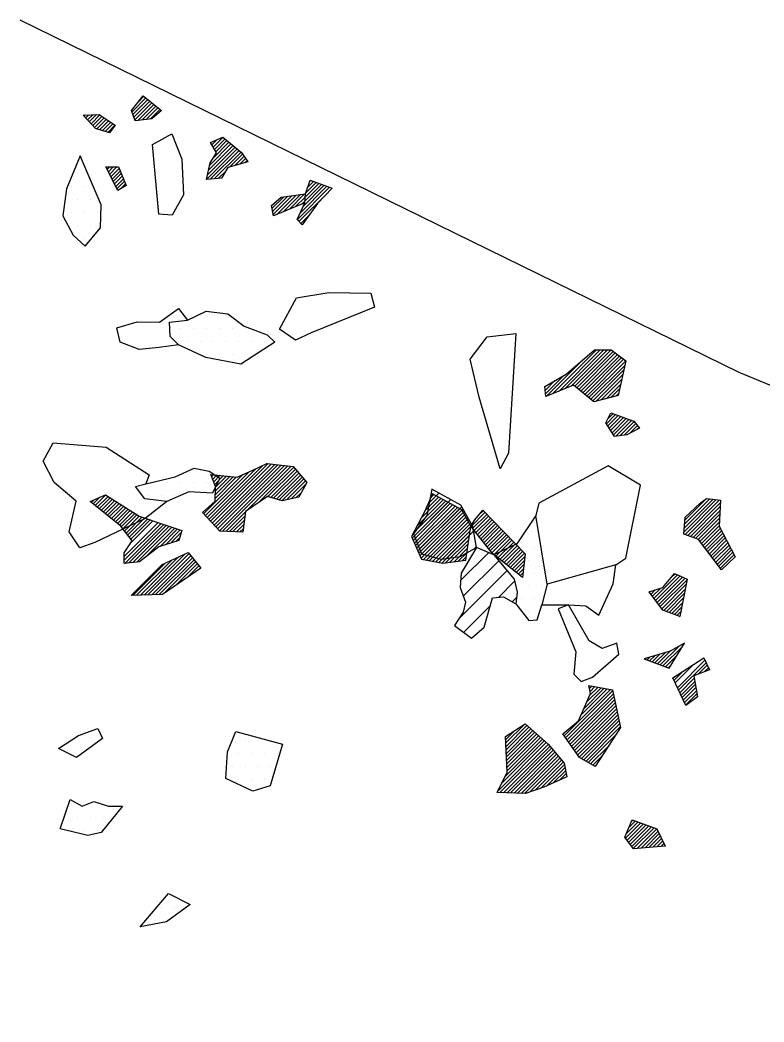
# Model space of a CAD drawing. Header units: metres. Extents: x -12.33 to -9.56, y -16.5 to -11.84.
# Drawn here: x -12.262 to -11.54, y -12.811 to -11.838 of the extents above; entities that cross this region are included whole.
import ezdxf

# ---------------------------------------------------------------- set-up
doc = ezdxf.new("R2010")
doc.units = ezdxf.units.M
doc.header["$LTSCALE"] = 25
doc.header["$MEASUREMENT"] = 0
doc.linetypes.add('STRICHPUNKTX2', pattern=[2, 1, -0.5, 0, -0.5])
doc.layers.get('0').update_dxf_attribs({"linetype": 'CONTINUOUS'})
for name, color, linetype in [('FEUER', 1, 'CONTINUOUS'), ('GRABUNGSGRENZE', 3, 'STRICHPUNKTX2'), ('KNOCHEN', 2, 'CONTINUOUS'), ('KNOCHENSCHRAFF', 2, 'CONTINUOUS'), ('STEINE', 4, 'CONTINUOUS'), ('STEINESCHRAFF', 4, 'CONTINUOUS')]:
    doc.layers.add(name, color=color, linetype=linetype)

# ---------------------------------------------------------------- blocks, each defined once
blk = doc.blocks.new('*X2')
at = {"color": 0}
for p, q in [((-1214.793, -1191.812), (-1214.205, -1191.224)), ((-1215.354, -1192.727), (-1214.009, -1191.381)), ((-1215.263, -1192.989), (-1213.813, -1191.539)), ((-1215.171, -1193.251), (-1213.616, -1191.696)), ((-1215.08, -1193.513), (-1213.42, -1191.853)), ((-1214.786, -1193.573), (-1213.224, -1192.011)), ((-1214.382, -1193.523), (-1213.028, -1192.168)), ((-1220.004, -1193.134), (-1219.905, -1193.035)), ((-1219.838, -1193.322), (-1219.539, -1193.023)), ((-1219.673, -1193.51), (-1219.174, -1193.011)), ((-1219.507, -1193.697), (-1218.809, -1192.999)), ((-1219.341, -1193.885), (-1218.491, -1193.035)), ((-1219.175, -1194.073), (-1218.276, -1193.174)), ((-1213.979, -1193.473), (-1212.831, -1192.325)), ((-1213.575, -1193.423), (-1212.635, -1192.483)), ((-1219.009, -1194.261), (-1218.062, -1193.313)), ((-1218.796, -1194.401), (-1217.847, -1193.452)), ((-1218.524, -1194.482), (-1217.632, -1193.591)), ((-1218.251, -1194.563), (-1217.418, -1193.729)), ((-1217.979, -1194.644), (-1217.203, -1193.868)), ((-1217.706, -1194.725), (-1216.988, -1194.007)), ((-1208.024, -1198.832), (-1205.35, -1196.158)), ((-1207.925, -1198.379), (-1205.546, -1196)), ((-1207.825, -1197.926), (-1205.742, -1195.842)), ((-1207.594, -1195.927), (-1207.096, -1195.429)), ((-1207.488, -1197.234), (-1205.937, -1195.684)), ((-1207.469, -1196.155), (-1206.524, -1195.211)), ((-1207.344, -1196.384), (-1206.329, -1195.369)), ((-1207.219, -1196.612), (-1206.133, -1195.526)), ((-1208.124, -1199.285), (-1205.155, -1196.316)), ((-1207.76, -1199.275), (-1204.959, -1196.474)), ((-1207.367, -1199.235), (-1204.764, -1196.632)), ((-1205.874, -1198.096), (-1204.609, -1196.831)), ((-1205.377, -1197.952), (-1204.468, -1197.044)), ((-1217.895, -1198.096), (-1217.881, -1198.082)), ((-1217.776, -1198.33), (-1217.528, -1198.083)), ((-1217.656, -1198.565), (-1217.175, -1198.083)), ((-1217.537, -1198.799), (-1216.822, -1198.083)), ((-1204.88, -1197.809), (-1204.327, -1197.256)), ((-1204.383, -1197.666), (-1204.186, -1197.468)), ((-1217.418, -1199.033), (-1216.617, -1198.232)), ((-1217.298, -1199.267), (-1216.511, -1198.48)), ((-1217.179, -1199.501), (-1216.405, -1198.728)), ((-1217.059, -1199.735), (-1216.299, -1198.975)), ((-1206.973, -1199.194), (-1206.222, -1198.444)), ((-1216.94, -1199.97), (-1216.194, -1199.223)), ((-1216.821, -1200.204), (-1216.088, -1199.471)), ((-1216.478, -1200.214), (-1215.982, -1199.718)), ((-1199.314, -1203.203), (-1196.161, -1200.05)), ((-1199.038, -1202.573), (-1196.422, -1199.957)), ((-1198.724, -1201.906), (-1196.682, -1199.864)), ((-1198.552, -1201.38), (-1196.942, -1199.771)), ((-1198.529, -1201.004), (-1197.203, -1199.677)), ((-1198.476, -1200.598), (-1197.463, -1199.584)), ((-1198.288, -1200.056), (-1197.723, -1199.491)), ((-1198.1, -1199.515), (-1197.984, -1199.398)), ((-1201.761, -1202.114), (-1200.615, -1200.969)), ((-1201.702, -1202.409), (-1200.209, -1200.916)), ((-1201.643, -1202.704), (-1199.803, -1200.864)), ((-1201.275, -1202.689), (-1199.397, -1200.811)), ((-1200.67, -1202.438), (-1198.991, -1200.759)), ((-1200.065, -1202.186), (-1198.585, -1200.706)), ((-1199.46, -1201.935), (-1198.529, -1201.004)), ((-1199.138, -1203.38), (-1196.44, -1200.683)), ((-1201.819, -1201.819), (-1201.775, -1201.775)), ((-1198.855, -1201.683), (-1198.552, -1201.38)), ((-1198.961, -1203.557), (-1198.127, -1202.723)), ((-1174.472, -1220.081), (-1170.233, -1215.841)), ((-1173.869, -1219.831), (-1169.88, -1215.842)), ((-1173.266, -1219.581), (-1169.527, -1215.842)), ((-1172.662, -1219.331), (-1169.173, -1215.842)), ((-1172.335, -1219.357), (-1168.82, -1215.843)), ((-1172.141, -1219.517), (-1168.608, -1215.985)), ((-1171.947, -1219.676), (-1168.407, -1216.136)), ((-1171.753, -1219.836), (-1168.205, -1216.288)), ((-1171.559, -1219.995), (-1168.003, -1216.44)), ((-1175.076, -1220.33), (-1171.496, -1216.751)), ((-1171.365, -1220.155), (-1167.801, -1216.591)), ((-1171.171, -1220.314), (-1167.599, -1216.743)), ((-1170.976, -1220.474), (-1167.397, -1216.895)), ((-1170.782, -1220.633), (-1167.465, -1217.316)), ((-1175.193, -1220.094), (-1173.422, -1218.323)), ((-1170.588, -1220.793), (-1167.57, -1217.774)), ((-1170.267, -1220.825), (-1167.674, -1218.232)), ((-1175.26, -1219.454), (-1175.122, -1219.316)), ((-1175.226, -1219.774), (-1174.272, -1218.82)), ((-1169.789, -1220.701), (-1167.779, -1218.69)), ((-1169.311, -1220.576), (-1167.883, -1219.149)), ((-1168.833, -1220.452), (-1167.988, -1219.607)), ((-1168.356, -1220.328), (-1168.092, -1220.065)), ((-1169.262, -1223.002), (-1168.383, -1222.123)), ((-1169.127, -1223.221), (-1168.124, -1222.217)), ((-1169.116, -1222.502), (-1168.642, -1222.028)), ((-1168.993, -1223.44), (-1167.865, -1222.312)), ((-1168.858, -1223.659), (-1167.606, -1222.406)), ((-1168.723, -1223.878), (-1167.347, -1222.501)), ((-1168.589, -1224.097), (-1167.087, -1222.595)), ((-1168.364, -1224.225), (-1166.828, -1222.69)), ((-1167.96, -1224.175), (-1166.586, -1222.801)), ((-1167.557, -1224.125), (-1166.425, -1222.993)), ((-1167.04, -1223.962), (-1166.263, -1223.185)), ((-1166.27, -1223.546), (-1166.101, -1223.376)), ((-1207.898, -1232.294), (-1202.657, -1227.052)), ((-1207.727, -1232.476), (-1202.124, -1226.873)), ((-1207.556, -1232.658), (-1201.809, -1226.911)), ((-1207.384, -1232.84), (-1201.493, -1226.949)), ((-1207.213, -1233.022), (-1201.178, -1226.987)), ((-1207.041, -1233.204), (-1200.862, -1227.025)), ((-1206.87, -1233.386), (-1200.547, -1227.064)), ((-1206.562, -1233.432), (-1200.232, -1227.102)), ((-1204.253, -1231.477), (-1199.916, -1227.14)), ((-1203.116, -1230.693), (-1199.651, -1227.229)), ((-1208.413, -1231.747), (-1204.607, -1227.942)), ((-1208.241, -1231.929), (-1203.985, -1227.673)), ((-1208.07, -1232.111), (-1203.338, -1227.379)), ((-1207.619, -1228.125), (-1207.441, -1227.947)), ((-1207.52, -1228.38), (-1207.12, -1227.98)), ((-1207.421, -1228.634), (-1206.799, -1228.012)), ((-1207.322, -1228.888), (-1206.478, -1228.045)), ((-1207.285, -1230.266), (-1205.193, -1228.174)), ((-1207.271, -1229.899), (-1205.514, -1228.142)), ((-1207.258, -1229.532), (-1205.835, -1228.109)), ((-1207.245, -1229.165), (-1206.157, -1228.077)), ((-1202.149, -1230.08), (-1199.487, -1227.418)), ((-1201.874, -1230.159), (-1199.324, -1227.608)), ((-1201.6, -1230.237), (-1199.16, -1227.797)), ((-1201.325, -1230.316), (-1198.996, -1227.987)), ((-1201.05, -1230.395), (-1198.832, -1228.176)), ((-1200.773, -1230.472), (-1198.668, -1228.366)), ((-1200.321, -1230.373), (-1198.504, -1228.556)), ((-1199.869, -1230.275), (-1198.496, -1228.902)), ((-1219.123, -1230.79), (-1218.47, -1230.137)), ((-1218.928, -1230.948), (-1217.898, -1229.919)), ((-1218.732, -1231.107), (-1217.683, -1230.057)), ((-1218.537, -1231.265), (-1217.467, -1230.195)), ((-1199.417, -1230.177), (-1198.906, -1229.665)), ((-1186.875, -1231.423), (-1185.589, -1230.136)), ((-1186.595, -1230.789), (-1185.819, -1230.013)), ((-1186.315, -1230.155), (-1186.049, -1229.889)), ((-1219.318, -1230.631), (-1219.109, -1230.423)), ((-1218.342, -1231.424), (-1217.252, -1230.334)), ((-1218.147, -1231.582), (-1217.037, -1230.472)), ((-1217.952, -1231.74), (-1216.821, -1230.61)), ((-1217.757, -1231.899), (-1216.606, -1230.748)), ((-1217.562, -1232.057), (-1216.391, -1230.886)), ((-1217.366, -1232.216), (-1216.175, -1231.025)), ((-1217.171, -1232.374), (-1215.96, -1231.163)), ((-1188.14, -1234.102), (-1184.668, -1230.63)), ((-1188.061, -1233.669), (-1184.898, -1230.507)), ((-1188.032, -1234.347), (-1184.438, -1230.754)), ((-1187.924, -1234.593), (-1184.208, -1230.877)), ((-1187.815, -1234.838), (-1183.978, -1231.001)), ((-1187.707, -1235.083), (-1183.748, -1231.124)), ((-1187.657, -1232.912), (-1185.128, -1230.383)), ((-1187.254, -1232.155), (-1185.359, -1230.26)), ((-1161.724, -1233.496), (-1158.593, -1230.364)), ((-1161.701, -1233.118), (-1158.911, -1230.328)), ((-1161.677, -1232.741), (-1159.229, -1230.293)), ((-1161.653, -1232.363), (-1159.547, -1230.257)), ((-1161.63, -1233.755), (-1158.275, -1230.4)), ((-1161.37, -1233.848), (-1158.188, -1230.666)), ((-1161.11, -1233.942), (-1158.211, -1231.043)), ((-1216.976, -1232.533), (-1215.745, -1231.301)), ((-1216.781, -1232.691), (-1215.529, -1231.439)), ((-1216.586, -1232.849), (-1215.314, -1231.578)), ((-1216.405, -1233.022), (-1215.099, -1231.716)), ((-1216.249, -1233.22), (-1214.884, -1231.854)), ((-1216.094, -1233.418), (-1214.666, -1231.99)), ((-1215.939, -1233.616), (-1214.4, -1232.078)), ((-1206.225, -1233.448), (-1204.347, -1231.57)), ((-1205.887, -1233.464), (-1204.399, -1231.976)), ((-1187.599, -1235.329), (-1183.518, -1231.248)), ((-1187.491, -1235.574), (-1183.302, -1231.386)), ((-1187.383, -1235.82), (-1183.177, -1231.614)), ((-1187.275, -1236.065), (-1183.052, -1231.843)), ((-1187.033, -1236.177), (-1182.927, -1232.071)), ((-1182.42, -1232.978), (-1181.069, -1231.627)), ((-1182.265, -1233.176), (-1180.895, -1231.806)), ((-1182.109, -1233.374), (-1180.72, -1231.986)), ((-1181.69, -1231.894), (-1181.244, -1231.448)), ((-1160.849, -1234.035), (-1158.234, -1231.419)), ((-1160.589, -1234.128), (-1158.257, -1231.796)), ((-1216.106, -1235.905), (-1212.802, -1232.601)), ((-1216.106, -1236.258), (-1212.536, -1232.688)), ((-1216.056, -1236.562), (-1212.269, -1232.775)), ((-1215.783, -1233.814), (-1214.134, -1232.165)), ((-1215.662, -1236.521), (-1212.004, -1232.864)), ((-1215.628, -1234.013), (-1213.867, -1232.252)), ((-1215.472, -1234.211), (-1213.601, -1232.339)), ((-1215.442, -1234.534), (-1213.335, -1232.427)), ((-1215.268, -1236.481), (-1211.739, -1232.952)), ((-1214.874, -1236.441), (-1211.474, -1233.041)), ((-1205.549, -1233.479), (-1204.452, -1232.382)), ((-1205.211, -1233.495), (-1204.504, -1232.788)), ((-1186.738, -1236.235), (-1182.802, -1232.3)), ((-1186.442, -1236.293), (-1182.677, -1232.528)), ((-1186.146, -1236.351), (-1182.552, -1232.757)), ((-1185.851, -1236.409), (-1182.468, -1233.027)), ((-1181.953, -1233.572), (-1180.546, -1232.165)), ((-1181.797, -1233.77), (-1180.371, -1232.344)), ((-1181.642, -1233.968), (-1180.197, -1232.523)), ((-1181.486, -1234.165), (-1180.022, -1232.702)), ((-1181.33, -1234.363), (-1179.848, -1232.881)), ((-1181.175, -1234.561), (-1179.674, -1233.06)), ((-1160.329, -1234.221), (-1158.279, -1232.172)), ((-1160.17, -1234.416), (-1158.302, -1232.549)), ((-1160.018, -1234.618), (-1158.325, -1232.925)), ((-1214.012, -1235.932), (-1211.209, -1233.129)), ((-1212.632, -1234.906), (-1210.944, -1233.218)), ((-1212.116, -1234.743), (-1210.679, -1233.307)), ((-1211.6, -1234.581), (-1210.559, -1233.54)), ((-1211.084, -1234.418), (-1210.723, -1234.058)), ((-1204.873, -1233.511), (-1204.557, -1233.194)), ((-1185.555, -1236.467), (-1182.526, -1233.437)), ((-1185.26, -1236.525), (-1182.583, -1233.848)), ((-1181.019, -1234.759), (-1179.499, -1233.239)), ((-1180.863, -1234.957), (-1179.325, -1233.418)), ((-1180.708, -1235.155), (-1179.15, -1233.597)), ((-1180.552, -1235.353), (-1178.976, -1233.776)), ((-1180.396, -1235.55), (-1178.801, -1233.956)), ((-1159.866, -1234.819), (-1158.214, -1233.168)), ((-1159.713, -1235.02), (-1158.091, -1233.398)), ((-1159.561, -1235.221), (-1157.968, -1233.629)), ((-1159.408, -1235.422), (-1157.846, -1233.86)), ((-1184.89, -1236.509), (-1182.64, -1234.259)), ((-1184.481, -1236.454), (-1182.698, -1234.67)), ((-1180.206, -1235.714), (-1178.627, -1234.135)), ((-1180.009, -1235.87), (-1178.452, -1234.314)), ((-1179.812, -1236.027), (-1178.278, -1234.493)), ((-1179.615, -1236.183), (-1178.103, -1234.672)), ((-1179.418, -1236.34), (-1177.929, -1234.851)), ((-1179.221, -1236.496), (-1177.755, -1235.03)), ((-1159.256, -1235.624), (-1157.723, -1234.09)), ((-1159.104, -1235.825), (-1157.6, -1234.321)), ((-1158.951, -1236.026), (-1157.477, -1234.551)), ((-1158.799, -1236.227), (-1157.354, -1234.782)), ((-1158.647, -1236.428), (-1157.231, -1235.012)), ((-1214.541, -1239.643), (-1210.831, -1235.933)), ((-1214.176, -1239.631), (-1210.178, -1235.634)), ((-1213.81, -1239.62), (-1209.806, -1235.615)), ((-1213.445, -1239.608), (-1209.649, -1235.812)), ((-1213.079, -1239.596), (-1209.492, -1236.008)), ((-1184.072, -1236.398), (-1182.755, -1235.081)), ((-1183.663, -1236.343), (-1182.812, -1235.492)), ((-1183.255, -1236.288), (-1182.869, -1235.902)), ((-1179.024, -1236.653), (-1177.58, -1235.209)), ((-1178.827, -1236.81), (-1177.406, -1235.388)), ((-1178.63, -1236.966), (-1177.231, -1235.567)), ((-1178.433, -1237.123), (-1177.192, -1235.881)), ((-1158.494, -1236.63), (-1157.108, -1235.243)), ((-1158.342, -1236.831), (-1156.985, -1235.474)), ((-1158.19, -1237.032), (-1156.862, -1235.704)), ((-1215.272, -1239.667), (-1212.138, -1236.533)), ((-1214.906, -1239.655), (-1211.484, -1236.233)), ((-1212.714, -1239.584), (-1209.335, -1236.205)), ((-1212.257, -1239.481), (-1209.178, -1236.402)), ((-1211.14, -1238.717), (-1209.021, -1236.598)), ((-1210.023, -1237.954), (-1208.864, -1236.795)), ((-1208.906, -1237.19), (-1208.707, -1236.991)), ((-1178.236, -1237.279), (-1177.236, -1236.28)), ((-1178.039, -1237.436), (-1177.281, -1236.678)), ((-1177.842, -1237.592), (-1177.325, -1237.076)), ((-1177.645, -1237.749), (-1177.37, -1237.474)), ((-1177.448, -1237.905), (-1177.415, -1237.872)), ((-1164.636, -1239.943), (-1162.362, -1237.669)), ((-1164.486, -1240.146), (-1162.12, -1237.781)), ((-1164.335, -1240.349), (-1161.878, -1237.892)), ((-1163.006, -1237.96), (-1162.605, -1237.558)), ((-1164.185, -1240.552), (-1161.636, -1238.003)), ((-1164.034, -1240.755), (-1161.453, -1238.174)), ((-1163.883, -1240.958), (-1161.54, -1238.615)), ((-1165.088, -1239.334), (-1165.05, -1239.296)), ((-1164.937, -1239.537), (-1164.54, -1239.14)), ((-1164.787, -1239.74), (-1164.03, -1238.984)), ((-1163.699, -1241.127), (-1161.628, -1239.056)), ((-1163.442, -1241.223), (-1161.715, -1239.497)), ((-1163.185, -1241.32), (-1161.802, -1239.938)), ((-1162.928, -1241.417), (-1161.89, -1240.379)), ((-1162.671, -1241.513), (-1161.977, -1240.82)), ((-1162.414, -1241.61), (-1162.065, -1241.261)), ((-1162.157, -1241.707), (-1162.152, -1241.701)), ((-1164.043, -1246.421), (-1162.211, -1244.589)), ((-1163.786, -1246.517), (-1161.889, -1244.62)), ((-1165.327, -1245.937), (-1165.047, -1245.657)), ((-1165.07, -1246.034), (-1164.542, -1245.506)), ((-1164.813, -1246.131), (-1164.038, -1245.355)), ((-1164.556, -1246.227), (-1163.534, -1245.205)), ((-1164.3, -1246.324), (-1163.005, -1245.029)), ((-1163.529, -1246.614), (-1162.431, -1245.516)), ((-1165.584, -1245.841), (-1165.551, -1245.808)), ((-1163.272, -1246.71), (-1162.974, -1246.412)), ((-1162.591, -1248.151), (-1160.812, -1246.372)), ((-1162.365, -1248.632), (-1159.702, -1245.969)), ((-1162.252, -1248.872), (-1159.588, -1246.208)), ((-1160.316, -1247.29), (-1159.474, -1246.448)), ((-1159.759, -1247.086), (-1159.36, -1246.687)), ((-1162.817, -1247.67), (-1162.792, -1247.645)), ((-1162.704, -1247.911), (-1161.802, -1247.008)), ((-1171.191, -1250.034), (-1169.787, -1248.63)), ((-1170.911, -1248.693), (-1170.687, -1248.469)), ((-1170.91, -1249.398), (-1170.087, -1248.576)), ((-1170.853, -1248.988), (-1170.387, -1248.522)), ((-1162.138, -1249.113), (-1160.74, -1247.714)), ((-1162.025, -1249.353), (-1160.688, -1248.015)), ((-1161.912, -1249.593), (-1160.635, -1248.317)), ((-1161.799, -1249.834), (-1160.583, -1248.618)), ((-1173.383, -1253.286), (-1168.887, -1248.79)), ((-1173.236, -1253.493), (-1168.658, -1248.914)), ((-1173.09, -1253.7), (-1168.597, -1249.207)), ((-1172.943, -1253.907), (-1168.536, -1249.5)), ((-1171.755, -1251.304), (-1169.187, -1248.737)), ((-1171.473, -1250.669), (-1169.487, -1248.683)), ((-1161.686, -1250.074), (-1160.531, -1248.919)), ((-1161.573, -1250.315), (-1160.478, -1249.22)), ((-1172.796, -1254.113), (-1168.476, -1249.793)), ((-1172.649, -1254.32), (-1168.415, -1250.086)), ((-1172.503, -1254.527), (-1168.354, -1250.379)), ((-1172.356, -1254.734), (-1168.293, -1250.671)), ((-1172.209, -1254.941), (-1168.233, -1250.964)), ((-1172.062, -1255.147), (-1168.172, -1251.257)), ((-1171.915, -1255.354), (-1168.111, -1251.55)), ((-1179.036, -1253.99), (-1177.178, -1252.131)), ((-1179.022, -1254.329), (-1176.99, -1252.297)), ((-1179.007, -1254.668), (-1176.803, -1252.463)), ((-1171.704, -1255.497), (-1168.051, -1251.843)), ((-1171.479, -1255.625), (-1167.99, -1252.136)), ((-1171.253, -1255.753), (-1167.929, -1252.428)), ((-1179.051, -1253.651), (-1178.171, -1252.771)), ((-1178.993, -1255.007), (-1176.616, -1252.63)), ((-1178.978, -1255.345), (-1176.429, -1252.796)), ((-1178.963, -1255.684), (-1176.241, -1252.962)), ((-1178.949, -1256.023), (-1176.054, -1253.129)), ((-1178.934, -1256.362), (-1175.867, -1253.295)), ((-1178.919, -1256.701), (-1175.679, -1253.461)), ((-1171.028, -1255.881), (-1168.425, -1253.277)), ((-1179.818, -1258.66), (-1175.118, -1253.96)), ((-1179.609, -1258.805), (-1174.932, -1254.128)), ((-1179.481, -1257.969), (-1175.305, -1253.794)), ((-1179.269, -1258.818), (-1174.768, -1254.318)), ((-1179.143, -1257.278), (-1175.492, -1253.628)), ((-1178.928, -1258.831), (-1174.605, -1254.508)), ((-1170.802, -1256.009), (-1169.081, -1254.288)), ((-1178.588, -1258.844), (-1174.442, -1254.698)), ((-1178.247, -1258.857), (-1174.278, -1254.888)), ((-1177.906, -1258.87), (-1174.115, -1255.079)), ((-1177.566, -1258.883), (-1173.951, -1255.269)), ((-1177.225, -1258.896), (-1173.788, -1255.459)), ((-1170.577, -1256.137), (-1169.738, -1255.298)), ((-1176.74, -1258.764), (-1173.625, -1255.649)), ((-1176.203, -1258.581), (-1173.461, -1255.839)), ((-1175.666, -1258.397), (-1173.342, -1256.073)), ((-1175.083, -1258.168), (-1173.285, -1256.37)), ((-1174.436, -1257.874), (-1173.228, -1256.667)), ((-1173.789, -1257.581), (-1173.172, -1256.964)), ((-1173.142, -1257.288), (-1173.115, -1257.26)), ((-1167.406, -1263.219), (-1165.937, -1261.75)), ((-1167.314, -1262.774), (-1166.197, -1261.656)), ((-1167.257, -1263.423), (-1165.678, -1261.844)), ((-1167.108, -1263.628), (-1165.418, -1261.938)), ((-1167.053, -1262.159), (-1166.456, -1261.562)), ((-1166.959, -1263.833), (-1165.159, -1262.033)), ((-1166.811, -1264.038), (-1164.899, -1262.127)), ((-1166.791, -1261.543), (-1166.716, -1261.468)), ((-1166.662, -1264.243), (-1164.64, -1262.221)), ((-1166.29, -1264.225), (-1164.381, -1262.315)), ((-1165.906, -1264.193), (-1164.255, -1262.543)), ((-1165.521, -1264.162), (-1164.139, -1262.781)), ((-1165.136, -1264.131), (-1164.024, -1263.019)), ((-1164.751, -1264.1), (-1163.909, -1263.257)), ((-1164.367, -1264.069), (-1163.794, -1263.496)), ((-1163.982, -1264.038), (-1163.678, -1263.734)), ((-1163.597, -1264.006), (-1163.563, -1263.972))]:
    blk.add_line(p, q, dxfattribs=at)
blk = doc.blocks.new('*X3')
at = {"color": 0}
for p, q in [((-1141.839, -1270.533), (-1140.367, -1269.06)), ((-1141.582, -1269.922), (-1140.664, -1269.004)), ((-1141.324, -1269.311), (-1140.961, -1268.947)), ((-1142.612, -1272.366), (-1139.476, -1269.23)), ((-1142.354, -1271.755), (-1139.773, -1269.173)), ((-1142.351, -1272.458), (-1139.179, -1269.286)), ((-1142.097, -1271.144), (-1140.07, -1269.117)), ((-1142.038, -1272.499), (-1138.881, -1269.343)), ((-1141.726, -1272.54), (-1138.584, -1269.399)), ((-1141.413, -1272.581), (-1138.287, -1269.456)), ((-1141.1, -1272.622), (-1137.99, -1269.512)), ((-1140.788, -1272.663), (-1137.693, -1269.569)), ((-1140.475, -1272.704), (-1137.396, -1269.625)), ((-1140.162, -1272.745), (-1137.099, -1269.682)), ((-1139.85, -1272.786), (-1136.802, -1269.738)), ((-1139.537, -1272.827), (-1136.505, -1269.795)), ((-1139.225, -1272.868), (-1136.208, -1269.851)), ((-1138.912, -1272.909), (-1135.911, -1269.908)), ((-1138.599, -1272.95), (-1135.614, -1269.964)), ((-1151.65, -1271.858), (-1150.393, -1270.601)), ((-1151.491, -1272.052), (-1149.995, -1270.557)), ((-1151.332, -1272.247), (-1149.598, -1270.513)), ((-1151.173, -1272.442), (-1149.201, -1270.469)), ((-1151.014, -1272.636), (-1148.803, -1270.426)), ((-1150.855, -1272.831), (-1148.406, -1270.382)), ((-1149.627, -1271.956), (-1148.019, -1270.349)), ((-1149.274, -1271.957), (-1147.633, -1270.316)), ((-1148.921, -1271.957), (-1147.247, -1270.284)), ((-1148.642, -1272.032), (-1146.861, -1270.251)), ((-1148.384, -1272.128), (-1146.475, -1270.219)), ((-1148.126, -1272.224), (-1146.089, -1270.186)), ((-1147.868, -1272.319), (-1145.903, -1270.353)), ((-1147.61, -1272.415), (-1145.782, -1270.587)), ((-1147.352, -1272.51), (-1145.662, -1270.82)), ((-1138.287, -1272.991), (-1135.939, -1270.643)), ((-1147.094, -1272.606), (-1145.542, -1271.053)), ((-1146.837, -1272.702), (-1145.422, -1271.287)), ((-1146.579, -1272.797), (-1145.302, -1271.52)), ((-1145.207, -1271.779), (-1145.181, -1271.754)), ((-1137.974, -1273.032), (-1136.616, -1271.674)), ((-1137.662, -1273.072), (-1137.294, -1272.705)), ((-1152.114, -1276.565), (-1149.133, -1273.583)), ((-1151.931, -1276.735), (-1148.938, -1273.743)), ((-1151.748, -1276.906), (-1148.744, -1273.902)), ((-1151.565, -1277.076), (-1148.55, -1274.062)), ((-1151.382, -1277.247), (-1148.356, -1274.221)), ((-1151.199, -1277.417), (-1148.162, -1274.381)), ((-1151.015, -1277.587), (-1147.968, -1274.54)), ((-1150.832, -1277.758), (-1147.774, -1274.7)), ((-1150.649, -1277.928), (-1147.58, -1274.859)), ((-1150.466, -1278.099), (-1147.386, -1275.018)), ((-1150.283, -1278.269), (-1147.192, -1275.178)), ((-1150.1, -1278.439), (-1146.998, -1275.337)), ((-1149.916, -1278.61), (-1146.803, -1275.497)), ((-1152.297, -1276.395), (-1151.823, -1275.92)), ((-1149.733, -1278.78), (-1147.427, -1276.474)), ((-1149.55, -1278.951), (-1148.804, -1278.204)), ((-1132.632, -1286.074), (-1130.172, -1283.615)), ((-1132.197, -1285.993), (-1129.454, -1283.25)), ((-1131.762, -1285.911), (-1129.011, -1283.16)), ((-1131.327, -1285.83), (-1128.828, -1283.331)), ((-1130.892, -1285.748), (-1128.646, -1283.502)), ((-1130.457, -1285.666), (-1128.463, -1283.673)), ((-1124.756, -1285.977), (-1122.425, -1283.645)), ((-1134.619, -1286.293), (-1132.953, -1284.627)), ((-1134.244, -1286.271), (-1132.566, -1284.594)), ((-1133.868, -1286.25), (-1132.179, -1284.561)), ((-1133.493, -1286.228), (-1131.608, -1284.344)), ((-1133.067, -1286.156), (-1130.89, -1283.979)), ((-1128.321, -1285.652), (-1127.201, -1284.532)), ((-1128.216, -1285.901), (-1126.863, -1284.548)), ((-1128.143, -1285.121), (-1127.539, -1284.517)), ((-1127.966, -1284.59), (-1127.878, -1284.502)), ((-1127.91, -1285.949), (-1126.525, -1284.563)), ((-1127.605, -1285.996), (-1126.187, -1284.578)), ((-1127.299, -1286.044), (-1125.848, -1284.594)), ((-1126.993, -1286.092), (-1125.444, -1284.543)), ((-1126.687, -1286.14), (-1124.941, -1284.394)), ((-1126.381, -1286.187), (-1124.438, -1284.244)), ((-1126.075, -1286.235), (-1123.935, -1284.094)), ((-1125.77, -1286.283), (-1123.431, -1283.945)), ((-1125.464, -1286.331), (-1122.928, -1283.795)), ((-1124.019, -1285.593), (-1122.179, -1283.753)), ((-1123.281, -1285.209), (-1122.091, -1284.018)), ((-1122.544, -1284.825), (-1122.002, -1284.283)), ((-1135.477, -1285.03), (-1135.274, -1284.827)), ((-1135.408, -1285.315), (-1134.887, -1284.794)), ((-1135.34, -1285.6), (-1134.5, -1284.761)), ((-1135.271, -1285.885), (-1134.114, -1284.727)), ((-1135.203, -1286.17), (-1133.727, -1284.694)), ((-1134.994, -1286.315), (-1133.34, -1284.661)), ((-1130.021, -1285.585), (-1129.283, -1284.846)), ((-1163.4, -1293.508), (-1162.064, -1292.172)), ((-1163.394, -1293.148), (-1162.244, -1291.999)), ((-1163.389, -1292.789), (-1162.523, -1291.923)), ((-1163.383, -1292.43), (-1162.801, -1291.848)), ((-1163.377, -1292.07), (-1163.079, -1291.773)), ((-1163.371, -1291.711), (-1163.358, -1291.698)), ((-1163.418, -1294.586), (-1162.104, -1293.273)), ((-1163.412, -1294.226), (-1162.177, -1292.992)), ((-1163.406, -1293.867), (-1162.121, -1292.582)), ((-1113.989, -1293.948), (-1113.417, -1293.376)), ((-1113.776, -1294.088), (-1112.91, -1293.223)), ((-1113.563, -1294.228), (-1112.404, -1293.069)), ((-1113.349, -1294.369), (-1111.897, -1292.916)), ((-1113.136, -1294.509), (-1111.514, -1292.887)), ((-1112.923, -1294.649), (-1111.395, -1293.122)), ((-1112.71, -1294.79), (-1111.276, -1293.356)), ((-1163.423, -1294.945), (-1161.931, -1293.453)), ((-1163.347, -1295.222), (-1161.757, -1293.633)), ((-1163.235, -1295.464), (-1161.584, -1293.813)), ((-1163.123, -1295.706), (-1161.411, -1293.993)), ((-1163.011, -1295.947), (-1161.237, -1294.173)), ((-1162.899, -1296.189), (-1161.064, -1294.353)), ((-1121.215, -1295.164), (-1119.944, -1293.892)), ((-1121.193, -1294.788), (-1120.231, -1293.825)), ((-1121.17, -1294.412), (-1120.517, -1293.758)), ((-1121.148, -1294.035), (-1120.804, -1293.692)), ((-1121.125, -1293.659), (-1121.091, -1293.625)), ((-1121.114, -1295.416), (-1119.657, -1293.959)), ((-1120.893, -1295.548), (-1119.37, -1294.026)), ((-1120.672, -1295.681), (-1119.084, -1294.093)), ((-1120.451, -1295.814), (-1118.797, -1294.159)), ((-1120.231, -1295.947), (-1118.51, -1294.226)), ((-1120.01, -1296.079), (-1118.241, -1294.311)), ((-1114.202, -1293.807), (-1113.924, -1293.529)), ((-1112.518, -1294.952), (-1111.158, -1293.591)), ((-1112.342, -1295.129), (-1111.039, -1293.826)), ((-1112.165, -1295.306), (-1110.92, -1294.06)), ((-1111.989, -1295.483), (-1110.801, -1294.295)), ((-1162.787, -1296.431), (-1160.89, -1294.534)), ((-1119.789, -1296.212), (-1118.056, -1294.48)), ((-1119.568, -1296.345), (-1117.872, -1294.648)), ((-1119.347, -1296.478), (-1117.687, -1294.817)), ((-1119.127, -1296.61), (-1117.502, -1294.986)), ((-1118.906, -1296.743), (-1117.318, -1295.155)), ((-1118.684, -1296.875), (-1117.133, -1295.324)), ((-1111.812, -1295.66), (-1110.682, -1294.53)), ((-1111.635, -1295.837), (-1110.563, -1294.764)), ((-1111.459, -1296.014), (-1110.444, -1294.999)), ((-1111.282, -1296.19), (-1110.325, -1295.234)), ((-1118.462, -1297.007), (-1116.948, -1295.493)), ((-1118.241, -1297.139), (-1116.763, -1295.661)), ((-1118.019, -1297.271), (-1116.579, -1295.83)), ((-1117.797, -1297.402), (-1116.394, -1295.999)), ((-1117.576, -1297.534), (-1116.209, -1296.168)), ((-1111.105, -1296.367), (-1110.207, -1295.469)), ((-1110.728, -1296.344), (-1110.088, -1295.703)), ((-1110.25, -1296.219), (-1109.969, -1295.938)), ((-1165.953, -1297.475), (-1165.741, -1297.263)), ((-1165.815, -1297.69), (-1164.65, -1296.525)), ((-1165.677, -1297.906), (-1164.287, -1296.516)), ((-1165.539, -1298.122), (-1163.925, -1296.508)), ((-1165.402, -1298.338), (-1163.563, -1296.499)), ((-1165.264, -1298.553), (-1163.2, -1296.49)), ((-1165.09, -1298.733), (-1162.838, -1296.481)), ((-1164.804, -1298.8), (-1162.996, -1296.993)), ((-1117.354, -1297.666), (-1116.024, -1296.337)), ((-1117.132, -1297.798), (-1115.84, -1296.506)), ((-1116.911, -1297.93), (-1115.655, -1296.674)), ((-1116.689, -1298.062), (-1115.47, -1296.843)), ((-1116.467, -1298.194), (-1115.41, -1297.137)), ((-1164.517, -1298.868), (-1163.251, -1297.601)), ((-1164.231, -1298.935), (-1163.374, -1298.078)), ((-1130.472, -1298.763), (-1129.58, -1297.871)), ((-1130.197, -1298.842), (-1129.271, -1297.916)), ((-1129.922, -1298.921), (-1128.963, -1297.961)), ((-1129.648, -1299), (-1128.654, -1298.007)), ((-1129.373, -1299.078), (-1128.346, -1298.052)), ((-1129.098, -1299.157), (-1128.038, -1298.097)), ((-1128.823, -1299.236), (-1127.729, -1298.142)), ((-1128.548, -1299.315), (-1127.421, -1298.187)), ((-1128.274, -1299.394), (-1127.113, -1298.233)), ((-1116.246, -1298.326), (-1115.487, -1297.567)), ((-1116.024, -1298.458), (-1115.563, -1297.996)), ((-1163.944, -1299.002), (-1163.498, -1298.555)), ((-1163.658, -1299.069), (-1163.621, -1299.032)), ((-1127.999, -1299.472), (-1126.804, -1298.278)), ((-1127.724, -1299.551), (-1126.496, -1298.323)), ((-1127.449, -1299.63), (-1126.188, -1298.368)), ((-1127.175, -1299.709), (-1125.879, -1298.413)), ((-1126.9, -1299.787), (-1125.571, -1298.459)), ((-1126.555, -1299.796), (-1125.263, -1298.504)), ((-1126.155, -1299.749), (-1124.954, -1298.549)), ((-1125.754, -1299.703), (-1124.646, -1298.594)), ((-1125.354, -1299.656), (-1124.5, -1298.802)), ((-1124.954, -1299.609), (-1124.392, -1299.047)), ((-1115.802, -1298.59), (-1115.639, -1298.426)), ((-1124.554, -1299.562), (-1124.283, -1299.292)), ((-1158.252, -1301.088), (-1157.888, -1300.724)), ((-1158.211, -1301.4), (-1157.437, -1300.626)), ((-1158.17, -1301.712), (-1157.102, -1300.645)), ((-1158.128, -1302.025), (-1157.046, -1300.943)), ((-1158.087, -1302.337), (-1156.991, -1301.241)), ((-1158.046, -1302.649), (-1156.935, -1301.538)), ((-1158.004, -1302.961), (-1156.88, -1301.836)), ((-1157.963, -1303.274), (-1156.824, -1302.134)), ((-1157.922, -1303.586), (-1156.768, -1302.432)), ((-1157.758, -1303.775), (-1156.713, -1302.73)), ((-1155.321, -1308.41), (-1149.596, -1302.685)), ((-1155.131, -1308.573), (-1149.35, -1302.792)), ((-1155.083, -1307.818), (-1150.059, -1302.794)), ((-1154.941, -1308.737), (-1149.104, -1302.9)), ((-1154.751, -1308.9), (-1148.858, -1303.007)), ((-1154.561, -1309.063), (-1148.612, -1303.115)), ((-1125.625, -1303.816), (-1124.913, -1303.104)), ((-1125.302, -1303.139), (-1125.077, -1302.915)), ((-1154.575, -1306.957), (-1151.325, -1303.707)), ((-1154.37, -1309.227), (-1148.366, -1303.222)), ((-1154.18, -1309.39), (-1148.12, -1303.33)), ((-1149.978, -1305.542), (-1147.874, -1303.438)), ((-1126.594, -1305.845), (-1124.628, -1303.88)), ((-1126.271, -1305.169), (-1124.585, -1303.483)), ((-1125.948, -1304.492), (-1124.749, -1303.294)), ((-1126.483, -1306.088), (-1124.946, -1304.551)), ((-1154.067, -1306.095), (-1153.097, -1305.125)), ((-1126.207, -1306.165), (-1125.263, -1305.221)), ((-1125.93, -1306.242), (-1125.58, -1305.892)), ((-1151.575, -1309.613), (-1148.943, -1306.981)), ((-1151.123, -1308.808), (-1149.142, -1306.827)), ((-1150.328, -1307.659), (-1149.342, -1306.673)), ((-1152.108, -1311.207), (-1148.675, -1307.774)), ((-1151.93, -1310.676), (-1148.545, -1307.29)), ((-1151.753, -1310.144), (-1148.744, -1307.136)), ((-1127.034, -1308.76), (-1126.271, -1307.998)), ((-1153.99, -1309.553), (-1152.986, -1308.55)), ((-1152.285, -1311.738), (-1149.354, -1308.807)), ((-1127.293, -1308.313), (-1127.163, -1308.183)), ((-1127.164, -1308.536), (-1126.717, -1308.09)), ((-1126.904, -1308.984), (-1126.019, -1308.099)), ((-1126.774, -1309.207), (-1125.862, -1308.296)), ((-1126.644, -1309.431), (-1125.705, -1308.493)), ((-1126.514, -1309.655), (-1125.549, -1308.689)), ((-1126.384, -1309.879), (-1125.392, -1308.886)), ((-1152.147, -1311.953), (-1150.033, -1309.839)), ((-1126.254, -1310.102), (-1125.235, -1309.082)), ((-1126.125, -1310.326), (-1125.078, -1309.279)), ((-1125.995, -1310.55), (-1124.921, -1309.476)), ((-1125.865, -1310.773), (-1124.764, -1309.672)), ((-1151.852, -1312.012), (-1150.646, -1310.805)), ((-1125.735, -1310.997), (-1124.694, -1309.956)), ((-1125.421, -1311.036), (-1124.681, -1310.296)), ((-1125.084, -1311.053), (-1124.668, -1310.637)), ((-1151.558, -1312.071), (-1151.026, -1311.54)), ((-1124.747, -1311.069), (-1124.655, -1310.978)), ((-1148.472, -1314.642), (-1148.406, -1314.577)), ((-1148.408, -1314.931), (-1147.647, -1314.171)), ((-1148.344, -1315.221), (-1146.99, -1313.867)), ((-1148.28, -1315.51), (-1146.703, -1313.934)), ((-1148.216, -1315.8), (-1146.417, -1314.001)), ((-1148.077, -1316.015), (-1146.13, -1314.068)), ((-1147.798, -1316.089), (-1145.843, -1314.135)), ((-1147.519, -1316.164), (-1145.557, -1314.202)), ((-1147.24, -1316.238), (-1145.27, -1314.269)), ((-1146.96, -1316.312), (-1144.983, -1314.336)), ((-1146.681, -1316.387), (-1144.704, -1314.41)), ((-1146.402, -1316.461), (-1144.43, -1314.489)), ((-1146.123, -1316.536), (-1144.156, -1314.569)), ((-1145.844, -1316.61), (-1143.882, -1314.649)), ((-1145.548, -1316.668), (-1143.608, -1314.728)), ((-1145.229, -1316.703), (-1143.334, -1314.808)), ((-1144.91, -1316.737), (-1143.06, -1314.887)), ((-1144.592, -1316.772), (-1143.004, -1315.184)), ((-1144.273, -1316.807), (-1143.146, -1315.68)), ((-1143.954, -1316.842), (-1143.288, -1316.176)), ((-1143.484, -1316.725), (-1143.43, -1316.671)), ((-1131.152, -1334.799), (-1130.161, -1333.808)), ((-1130.93, -1334.93), (-1129.731, -1333.732)), ((-1130.708, -1335.062), (-1129.302, -1333.655)), ((-1130.486, -1335.193), (-1128.997, -1333.705)), ((-1130.263, -1335.324), (-1128.802, -1333.863)), ((-1130.041, -1335.456), (-1128.607, -1334.022)), ((-1129.819, -1335.587), (-1128.413, -1334.181)), ((-1129.597, -1335.718), (-1128.556, -1334.677)), ((-1129.375, -1335.85), (-1129.303, -1335.778)), ((-1131.809, -1337.931), (-1130.832, -1336.954)), ((-1131.647, -1338.122), (-1130.504, -1336.979)), ((-1131.485, -1338.314), (-1130.206, -1337.034)), ((-1131.323, -1338.505), (-1129.907, -1337.089)), ((-1131.02, -1338.556), (-1129.609, -1337.145)), ((-1131.972, -1337.74), (-1131.633, -1337.401)), ((-1130.167, -1338.056), (-1129.311, -1337.2)), ((-1129.314, -1337.556), (-1129.012, -1337.255))]:
    blk.add_line(p, q, dxfattribs=at)
blk = doc.blocks.new('*X9')
at = {"color": 0}
for p, q in [((-1186.482, -1230.676), (-1185.542, -1229.737)), ((-1187.927, -1233.889), (-1184.399, -1230.361)), ((-1187.428, -1235.157), (-1183.33, -1231.059)), ((-1186.362, -1235.86), (-1182.695, -1232.193)), ((-1184.803, -1236.068), (-1182.173, -1233.438)), ((-1182.097, -1235.13), (-1181.911, -1234.944)), ((-1183.43, -1238.231), (-1180.721, -1235.522)), ((-1183.175, -1239.743), (-1179.736, -1236.305)), ((-1183.615, -1241.952), (-1178.926, -1237.262)), ((-1179.751, -1239.855), (-1178.185, -1238.289)), ((-1178.413, -1240.285), (-1178.003, -1239.875)), ((-1183.15, -1243.254), (-1180.533, -1240.637))]:
    blk.add_line(p, q, dxfattribs=at)
blk = doc.blocks.new('*X10')
at = {"color": 0}
for p, q in [((-1220.625, -1198.75), (-1220.625, -1198.75)), ((-1221.25, -1200), (-1221.25, -1200)), ((-1220, -1200), (-1220, -1200)), ((-1220.625, -1201.25), (-1220.625, -1201.25)), ((-1219.375, -1201.25), (-1219.375, -1201.25)), ((-1221.25, -1202.5), (-1221.25, -1202.5)), ((-1220, -1202.5), (-1220, -1202.5)), ((-1218.75, -1202.5), (-1218.75, -1202.5)), ((-1220.625, -1203.75), (-1220.625, -1203.75)), ((-1219.375, -1203.75), (-1219.375, -1203.75)), ((-1220, -1205), (-1220, -1205)), ((-1208.75, -1212.5), (-1208.75, -1212.5)), ((-1207.5, -1212.5), (-1207.5, -1212.5)), ((-1206.25, -1212.5), (-1206.25, -1212.5)), ((-1210.625, -1213.75), (-1210.625, -1213.75)), ((-1209.375, -1213.75), (-1209.375, -1213.75)), ((-1208.125, -1213.75), (-1208.125, -1213.75)), ((-1206.875, -1213.75), (-1206.875, -1213.75)), ((-1205.625, -1213.75), (-1205.625, -1213.75)), ((-1204.375, -1213.75), (-1204.375, -1213.75)), ((-1210, -1215), (-1210, -1215)), ((-1208.75, -1215), (-1208.75, -1215)), ((-1207.5, -1215), (-1207.5, -1215)), ((-1206.25, -1215), (-1206.25, -1215)), ((-1205, -1215), (-1205, -1215)), ((-1203.75, -1215), (-1203.75, -1215)), ((-1202.5, -1215), (-1202.5, -1215)), ((-1208.125, -1216.25), (-1208.125, -1216.25)), ((-1206.875, -1216.25), (-1206.875, -1216.25)), ((-1205.625, -1216.25), (-1205.625, -1216.25)), ((-1204.375, -1216.25), (-1204.375, -1216.25)), ((-1208.75, -1227.5), (-1208.75, -1227.5)), ((-1213.125, -1228.75), (-1213.125, -1228.75)), ((-1211.875, -1228.75), (-1211.875, -1228.75)), ((-1210.625, -1228.75), (-1210.625, -1228.75)), ((-1209.375, -1228.75), (-1209.375, -1228.75)), ((-1208.125, -1228.75), (-1208.125, -1228.75)), ((-1213.75, -1230), (-1213.75, -1230)), ((-1212.5, -1230), (-1212.5, -1230)), ((-1211.25, -1230), (-1211.25, -1230)), ((-1176.25, -1232.5), (-1176.25, -1232.5)), ((-1176.875, -1233.75), (-1176.875, -1233.75)), ((-1177.5, -1235), (-1177.5, -1235)), ((-1176.25, -1235), (-1176.25, -1235)), ((-1179.375, -1236.25), (-1179.375, -1236.25)), ((-1178.125, -1236.25), (-1178.125, -1236.25)), ((-1176.875, -1236.25), (-1176.875, -1236.25)), ((-1175.625, -1236.25), (-1175.625, -1236.25)), ((-1177.5, -1237.5), (-1177.5, -1237.5)), ((-1176.25, -1237.5), (-1176.25, -1237.5)), ((-1176.875, -1238.75), (-1176.875, -1238.75)), ((-1175.625, -1238.75), (-1175.625, -1238.75)), ((-1177.5, -1240), (-1177.5, -1240)), ((-1176.25, -1240), (-1176.25, -1240)), ((-1176.875, -1241.25), (-1176.875, -1241.25)), ((-1205.625, -1253.75), (-1205.625, -1253.75)), ((-1204.375, -1253.75), (-1204.375, -1253.75)), ((-1203.125, -1253.75), (-1203.125, -1253.75)), ((-1205, -1255), (-1205, -1255)), ((-1203.75, -1255), (-1203.75, -1255)), ((-1202.5, -1255), (-1202.5, -1255)), ((-1201.25, -1255), (-1201.25, -1255)), ((-1205.625, -1256.25), (-1205.625, -1256.25)), ((-1204.375, -1256.25), (-1204.375, -1256.25)), ((-1203.125, -1256.25), (-1203.125, -1256.25)), ((-1201.875, -1256.25), (-1201.875, -1256.25)), ((-1205, -1257.5), (-1205, -1257.5)), ((-1203.75, -1257.5), (-1203.75, -1257.5)), ((-1202.5, -1257.5), (-1202.5, -1257.5)), ((-1221.25, -1260), (-1221.25, -1260)), ((-1218.75, -1260), (-1218.75, -1260)), ((-1221.875, -1261.25), (-1221.875, -1261.25)), ((-1220.625, -1261.25), (-1220.625, -1261.25)), ((-1219.375, -1261.25), (-1219.375, -1261.25)), ((-1218.125, -1261.25), (-1218.125, -1261.25)), ((-1221.25, -1262.5), (-1221.25, -1262.5)), ((-1220, -1262.5), (-1220, -1262.5)), ((-1218.75, -1262.5), (-1218.75, -1262.5)), ((-1211.875, -1268.75), (-1211.875, -1268.75)), ((-1212.5, -1270), (-1212.5, -1270)), ((-1211.25, -1270), (-1211.25, -1270)), ((-1213.125, -1271.25), (-1213.125, -1271.25))]:
    blk.add_line(p, q, dxfattribs=at)

msp = doc.modelspace()

# ---------------------------------------------------------------- linework, layer by layer
at = {"layer": 'GRABUNGSGRENZE', "flags": 128}
msp.add_lwpolyline([(-9.58937, -12.85727), (-10.20062, -12.74878), (-10.31002, -12.70795), (-10.53238, -12.60645), (-11.56379, -12.18043), (-12.26237, -11.83821)], dxfattribs=at)
at = {"layer": 'KNOCHEN'}
for points in [[(-12.15048, -11.93605), (-12.15403, -11.92587), (-12.14282, -11.91163), (-12.12502, -11.9259), (-12.13419, -11.93403), (-12.15048, -11.93605)], [(-12.17543, -11.94774), (-12.18917, -11.94365), (-12.20087, -11.93041), (-12.18559, -11.92991), (-12.16982, -11.94011), (-12.17543, -11.94774)], [(-12.0813, -11.99313), (-12.07772, -11.97684), (-12.07161, -11.96718), (-12.0772, -11.95699), (-12.06548, -11.95191), (-12.04717, -11.96669), (-12.04107, -11.97586), (-12.06042, -11.98144), (-12.06654, -11.99162), (-12.0813, -11.99313)], [(-12.16734, -12.00374), (-12.17902, -11.98082), (-12.16681, -11.98083), (-12.15919, -11.99866), (-12.16734, -12.00374)], [(-11.99328, -12.0319), (-11.98562, -12.01562), (-11.98511, -12.00696), (-11.98051, -11.99373), (-11.95914, -12.00139), (-11.97341, -12.01614), (-11.98819, -12.037), (-11.99328, -12.0319)], [(-11.98562, -12.01562), (-12.01618, -12.02832), (-12.0182, -12.01813), (-12.00853, -12.01), (-11.98511, -12.00696)], [(-11.75265, -12.194), (-11.73177, -12.1818), (-11.70426, -12.15841), (-11.68797, -12.15843), (-11.67373, -12.16913), (-11.6814, -12.20272), (-11.70482, -12.20881), (-11.72466, -12.1925), (-11.75164, -12.20367), (-11.75265, -12.194)], [(-11.685, -12.24242), (-11.69313, -12.22918), (-11.68854, -12.21951), (-11.66615, -12.22768), (-11.66056, -12.2343), (-11.67278, -12.24091), (-11.685, -12.24242)], [(-12.08517, -12.31636), (-12.07294, -12.30518), (-12.07242, -12.29092), (-12.07699, -12.27921), (-12.05154, -12.28178), (-12.03626, -12.27518), (-12.02251, -12.26857), (-11.99706, -12.27165), (-11.98384, -12.28694), (-11.99149, -12.30118), (-12.00778, -12.30473), (-12.02203, -12.30064), (-12.04343, -12.31539), (-12.04599, -12.33524), (-12.06839, -12.3342), (-12.08517, -12.31636)], [(-12.19409, -12.30557), (-12.17932, -12.29897), (-12.14677, -12.31987), (-12.12183, -12.32804), (-12.10504, -12.33365), (-12.1081, -12.34332), (-12.12745, -12.34941), (-12.1463, -12.36416), (-12.16106, -12.36567), (-12.16105, -12.35549), (-12.15341, -12.34379), (-12.16459, -12.32952), (-12.19409, -12.30557)], [(-11.82455, -12.32934), (-11.83319, -12.31355), (-11.86169, -12.29825), (-11.86934, -12.31555), (-11.88209, -12.33946), (-11.87243, -12.36136), (-11.85157, -12.36545), (-11.82917, -12.36242), (-11.82455, -12.32934)], [(-11.58077, -12.37181), (-11.60314, -12.34227), (-11.61738, -12.33717), (-11.61635, -12.32088), (-11.60158, -12.30715), (-11.59546, -12.30257), (-11.58172, -12.30411), (-11.58327, -12.32956), (-11.56752, -12.3591), (-11.58077, -12.37181)], [(-11.82048, -12.32323), (-11.81283, -12.31407), (-11.77164, -12.35636), (-11.77421, -12.37927), (-11.80371, -12.35582), (-11.82455, -12.32934), (-11.82048, -12.32323)], [(-12.15447, -12.39673), (-12.12441, -12.36672), (-12.09895, -12.35504), (-12.08675, -12.37032), (-12.12393, -12.39574), (-12.15447, -12.39673)], [(-11.62153, -12.41708), (-11.63782, -12.41096), (-11.65103, -12.39313), (-11.6378, -12.38907), (-11.62658, -12.37533), (-11.61437, -12.38095), (-11.62153, -12.41708)], [(-11.65619, -12.45828), (-11.63176, -12.46746), (-11.61698, -12.44304), (-11.63073, -12.45067), (-11.65619, -12.45828)], [(-11.61551, -12.50362), (-11.62821, -12.47663), (-11.59815, -12.45732), (-11.59257, -12.46903), (-11.60784, -12.47461), (-11.6043, -12.49498), (-11.61551, -12.50362)], [(-11.70362, -12.56259), (-11.71889, -12.55392), (-11.73515, -12.531), (-11.71987, -12.51829), (-11.70814, -12.49183), (-11.70966, -12.48419), (-11.68676, -12.48828), (-11.67915, -12.52494), (-11.70362, -12.56259)], [(-11.77135, -12.58899), (-11.79884, -12.58795), (-11.78915, -12.56811), (-11.79064, -12.53349), (-11.7718, -12.52129), (-11.74942, -12.54116), (-11.73365, -12.5595), (-11.73112, -12.57274), (-11.75353, -12.5829), (-11.77135, -12.58899)], [(-11.66654, -12.64254), (-11.67467, -12.63133), (-11.66753, -12.61454), (-11.64361, -12.62322), (-11.63549, -12.64002), (-11.66654, -12.64254)]]:
    msp.add_lwpolyline(points, dxfattribs=at)
at = {"layer": 'STEINE'}
for points in [[(-12.12766, -12.02668), (-12.1337, -11.95898), (-12.11486, -11.94881), (-12.10521, -11.97326), (-12.10371, -12.00787), (-12.11442, -12.02771), (-12.12766, -12.02668)], [(-12.18417, -12.03987), (-12.18364, -12.01747), (-12.20396, -11.97011), (-12.21722, -12.00217), (-12.22081, -12.02812), (-12.21065, -12.04697), (-12.19895, -12.05767), (-12.18417, -12.03987)], [(-12.01017, -12.13827), (-11.99386, -12.10775), (-11.96229, -12.10268), (-11.92157, -12.10323), (-11.91802, -12.11698), (-11.97963, -12.14186), (-11.99491, -12.14898), (-12.01017, -12.13827)], [(-12.10843, -12.15345), (-12.12727, -12.15598), (-12.14661, -12.158), (-12.16493, -12.15085), (-12.16848, -12.13711), (-12.14862, -12.13102), (-12.12674, -12.13155), (-12.1084, -12.11833), (-12.09976, -12.12953)], [(-12.10843, -12.15345), (-12.11657, -12.1453), (-12.11706, -12.13155), (-12.09976, -12.12953), (-12.08142, -12.1209), (-12.06055, -12.12346), (-12.04478, -12.13519), (-12.0224, -12.14386), (-12.01477, -12.15099), (-12.04787, -12.17234), (-12.08197, -12.16569), (-12.10843, -12.15345)], [(-11.796, -12.27388), (-11.81629, -12.20412), (-11.82491, -12.16746), (-11.8086, -12.14559), (-11.7806, -12.14256), (-11.78784, -12.25861), (-11.796, -12.27388)], [(-12.11977, -12.30564), (-12.14066, -12.32191), (-12.18955, -12.34528), (-12.20431, -12.35036), (-12.21448, -12.33508), (-12.20784, -12.30505), (-12.2292, -12.28721), (-12.23987, -12.26633), (-12.23018, -12.24853), (-12.17877, -12.25265), (-12.13706, -12.27966), (-12.14012, -12.28832)], [(-11.68359, -12.36714), (-11.67391, -12.36053), (-11.65959, -12.28979), (-11.69113, -12.27092), (-11.75836, -12.307), (-11.76143, -12.31921)], [(-12.14115, -12.30308), (-12.1503, -12.29085), (-12.14012, -12.28832), (-12.11161, -12.28172), (-12.09327, -12.27309), (-12.07851, -12.27616), (-12.06834, -12.28278), (-12.07548, -12.29754), (-12.09838, -12.29599), (-12.11977, -12.30564), (-12.14115, -12.30308)], [(-11.81898, -12.35021), (-11.82252, -12.32985), (-11.83421, -12.30896), (-11.86219, -12.29367), (-11.8673, -12.31911), (-11.88005, -12.33692), (-11.87243, -12.35627), (-11.85309, -12.36138), (-11.83476, -12.35885), (-11.81898, -12.35021)], [(-11.75029, -12.38591), (-11.76143, -12.31921), (-11.77978, -12.34668), (-11.80218, -12.35735), (-11.78235, -12.38079), (-11.77931, -12.39352), (-11.78085, -12.40471), (-11.76814, -12.42101), (-11.75999, -12.42051), (-11.7554, -12.40576)], [(-11.80218, -12.35735), (-11.81898, -12.35021), (-11.83376, -12.37514), (-11.83479, -12.38888), (-11.82971, -12.40314), (-11.83176, -12.41281), (-11.84043, -12.42604), (-11.82364, -12.43827), (-11.81141, -12.42759), (-11.80324, -12.39909), (-11.79255, -12.39808), (-11.78085, -12.40471)], [(-11.68359, -12.36714), (-11.75029, -12.38591), (-11.7554, -12.40576), (-11.72944, -12.40578), (-11.71264, -12.40681), (-11.69992, -12.41599), (-11.68615, -12.38546), (-11.68359, -12.36714)], [(-11.73962, -12.40984), (-11.72235, -12.4516), (-11.72441, -12.47298), (-11.71729, -12.48011), (-11.70609, -12.47605), (-11.68061, -12.45367), (-11.68264, -12.44298), (-11.6969, -12.44806), (-11.70962, -12.44092), (-11.72944, -12.40578), (-11.73962, -12.40984)], [(-12.22486, -12.5453), (-12.2055, -12.53259), (-12.18666, -12.52599), (-12.18209, -12.53567), (-12.20756, -12.55397), (-12.22486, -12.5453)], [(-12.0625, -12.57447), (-12.06095, -12.54851), (-12.05279, -12.52866), (-12.0075, -12.54092), (-12.01924, -12.58163), (-12.03605, -12.58671), (-12.0625, -12.57447)], [(-12.22341, -12.62318), (-12.21371, -12.59469), (-12.20201, -12.60131), (-12.1908, -12.59674), (-12.17655, -12.60134), (-12.16281, -12.60135), (-12.1837, -12.62678), (-12.19643, -12.62983), (-12.22341, -12.62318)], [(-12.14561, -12.71845), (-12.11809, -12.68589), (-12.09723, -12.6966), (-12.12016, -12.71338), (-12.14561, -12.71845)]]:
    msp.add_lwpolyline(points, dxfattribs=at)

# ---------------------------------------------------------------- block references
at = {"layer": 'FEUER', "xscale": 0.01, "yscale": 0.01, "zscale": 0.01}
msp.add_blockref('*X9', (0, 0), dxfattribs=at)
at = {"layer": 'KNOCHENSCHRAFF', "xscale": 0.01, "yscale": 0.01, "zscale": 0.01}
for name in ['*X2', '*X3']:
    msp.add_blockref(name, (0, 0), dxfattribs=at)
at = {"layer": 'STEINESCHRAFF', "xscale": 0.01, "yscale": 0.01, "zscale": 0.01}
msp.add_blockref('*X10', (0, 0), dxfattribs=at)

doc.saveas('drawing.dxf')
